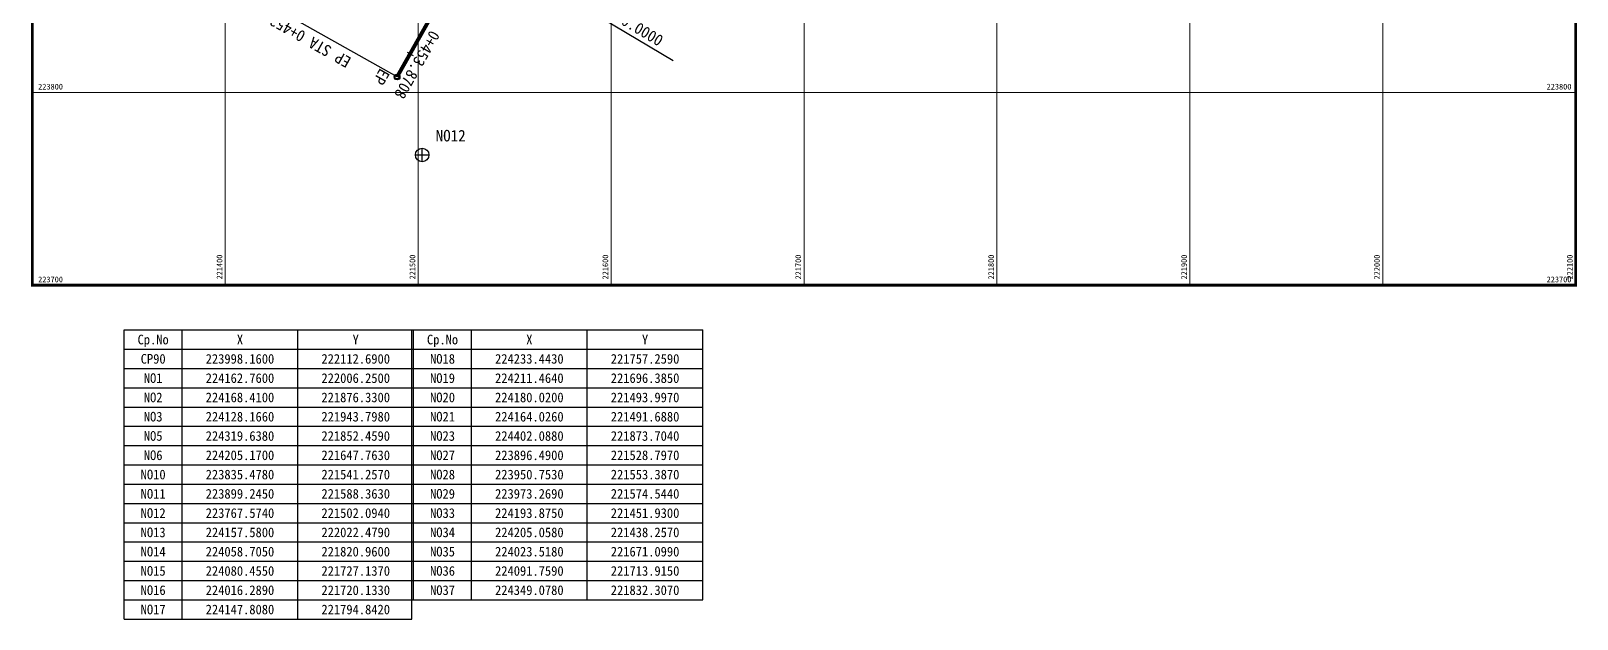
# Model space of a CAD drawing. Header units: metres. Extents: x 219215 to 220758, y 221330 to 222332.
# Drawn here: x 219215 to 220016, y 221330 to 221636 of the extents above; entities that cross this region are included whole.
import ezdxf
from ezdxf.enums import TextEntityAlignment as Align

# ---------------------------------------------------------------- set-up
doc = ezdxf.new("R2010")
doc.units = ezdxf.units.M
for name, color, linetype in [('CA-ALGN-CNTL', 2, 'Continuous'), ('CA-ALGN-IPLN', 1, 'Continuous'), ('CA-ALGN-IPSM', 2, 'Continuous'), ('CA-ALGN-STSM', 2, 'Continuous'), ('CA-ALGN-SUBL', 1, 'Continuous'), ('CA-ALGN-SUBT', 2, 'Continuous'), ('CA-ALGN-TEXT', 3, 'Continuous'), ('CV-GRID-LINE', 1, 'Continuous'), ('CV-GRID-TEXT', 4, 'Continuous'), ('CV-SURV-SYMB', 3, 'Continuous'), ('CV-SURV-TEXT', 3, 'Continuous'), ('CV-TABL-LIN1', 4, 'Continuous'), ('CV-TABL-LIN2', 1, 'Continuous'), ('CV-TABL-TEX1', 6, 'Continuous'), ('CV-TABL-TEX2', 3, 'Continuous'), ('CZ-LIN1', 7, 'Continuous')]:
    doc.layers.add(name, color=color, linetype=linetype)
doc.styles.add('GTXT', font='DotumChe.ttf')
doc.styles.add('Han_Romanstyle', font='DotumChe.ttf')

# ---------------------------------------------------------------- blocks, each defined once
blk = doc.blocks.new('CASTAMS')
blk.add_line((0, -1.5), (0, 1.5))
at = {"style": 'GTXT', "flags": 1}
for tag, p in [('XSEC_DAT', (0, -6.85)), ('STA_DST', (0, -3.62))]:
    blk.add_attdef(tag, text='', height=2.5, dxfattribs=at).set_placement(p, align=Align.MIDDLE)

msp = doc.modelspace()

# ---------------------------------------------------------------- linework, layer by layer
at = {"layer": 'CA-ALGN-CNTL', "const_width": 2}
msp.add_lwpolyline([(219422.93, 221643.92), (219404.71, 221611.63)], dxfattribs=at)
at = {"layer": 'CA-ALGN-IPLN'}
msp.add_lwpolyline([(219339.46, 222012.87), (219428.15, 221954.01), (219464.74, 221718), (219404.71, 221611.63)], dxfattribs=at)
at = {"layer": 'CA-ALGN-IPSM'}
msp.add_circle((219404.71, 221611.63), 1, dxfattribs=at)
at = {"layer": 'CA-ALGN-STSM'}
msp.add_circle((219404.71, 221611.63), 1.5, dxfattribs=at)
at = {"layer": 'CA-ALGN-SUBL'}
for p, q in [((219404.71, 221611.63), (219322.28, 221658.14)), ((219479.13, 221661.16), (219547.85, 221620.21))]:
    msp.add_line(p, q, dxfattribs=at)
at = {"layer": 'CV-GRID-LINE', "lineweight": 0}
for p, q in [((219215.69, 222203.63), (219215.69, 221503.63)), ((219315.69, 222203.63), (219315.69, 221503.63)), ((219415.69, 222203.63), (219415.69, 221503.63)), ((219515.69, 222203.63), (219515.69, 221503.63)), ((219615.69, 222203.63), (219615.69, 221503.63)), ((219715.69, 222203.63), (219715.69, 221503.63)), ((219815.69, 222203.63), (219815.69, 221503.63)), ((219915.69, 222203.63), (219915.69, 221503.63)), ((220015.69, 222203.63), (220015.69, 221503.63)), ((219215.69, 221603.63), (220015.69, 221603.63)), ((219215.69, 221503.63), (220015.69, 221503.63))]:
    msp.add_line(p, q, dxfattribs=at)
at = {"layer": 'CV-SURV-SYMB'}
for p, q in [((219417.78, 221567.7), (219417.78, 221574.7)), ((219414.28, 221571.2), (219421.28, 221571.2))]:
    msp.add_line(p, q, dxfattribs=at)
msp.add_circle((219417.78, 221571.2), 3.5, dxfattribs=at)
msp.add_point((219417.78, 221571.2), dxfattribs=at)
at = {"layer": 'CV-TABL-LIN1'}
for p, q in [((219263.31, 221330.43), (219263.31, 221480.43)), ((219263.31, 221480.43), (219413.31, 221480.43)), ((219293.31, 221330.43), (219293.31, 221480.43)), ((219412.39, 221330.43), (219412.39, 221480.43)), ((219413.31, 221340.43), (219413.31, 221480.43)), ((219413.31, 221480.43), (219563.31, 221480.43)), ((219443.31, 221340.43), (219443.31, 221480.43)), ((219563.31, 221340.43), (219563.31, 221480.43)), ((219263.31, 221470.43), (219413.31, 221470.43)), ((219413.31, 221470.43), (219563.31, 221470.43)), ((219413.31, 221340.43), (219563.31, 221340.43)), ((219263.31, 221330.43), (219412.39, 221330.43))]:
    msp.add_line(p, q, dxfattribs=at)
at = {"layer": 'CV-TABL-LIN2'}
for p, q in [((219353.31, 221330.43), (219353.31, 221480.43)), ((219503.31, 221340.43), (219503.31, 221480.43)), ((219263.31, 221460.43), (219413.31, 221460.43)), ((219413.31, 221460.43), (219563.31, 221460.43)), ((219263.31, 221450.43), (219413.31, 221450.43)), ((219413.31, 221450.43), (219563.31, 221450.43)), ((219413.31, 221450.43), (219563.31, 221450.43)), ((219263.31, 221440.43), (219413.31, 221440.43)), ((219413.31, 221440.43), (219563.31, 221440.43)), ((219263.31, 221430.43), (219413.31, 221430.43)), ((219413.31, 221430.43), (219563.31, 221430.43)), ((219263.31, 221420.43), (219413.31, 221420.43)), ((219413.31, 221420.43), (219563.31, 221420.43)), ((219263.31, 221410.43), (219413.31, 221410.43)), ((219413.31, 221410.43), (219563.31, 221410.43)), ((219263.31, 221400.43), (219413.31, 221400.43)), ((219413.31, 221400.43), (219563.31, 221400.43)), ((219263.31, 221390.43), (219413.31, 221390.43)), ((219413.31, 221390.43), (219563.31, 221390.43)), ((219263.31, 221380.43), (219413.31, 221380.43)), ((219413.31, 221380.43), (219563.31, 221380.43)), ((219263.31, 221370.43), (219413.31, 221370.43)), ((219413.31, 221370.43), (219563.31, 221370.43)), ((219263.31, 221360.43), (219413.31, 221360.43)), ((219413.31, 221360.43), (219563.31, 221360.43)), ((219263.31, 221350.43), (219413.31, 221350.43)), ((219413.31, 221350.43), (219563.31, 221350.43)), ((219263.31, 221340.43), (219413.31, 221340.43))]:
    msp.add_line(p, q, dxfattribs=at)
at = {"layer": 'CZ-LIN1', "const_width": 1.5}
msp.add_lwpolyline([(219215.69, 222203.63), (220015.69, 222203.63), (220015.69, 221503.63), (219215.69, 221503.63)], close=True, dxfattribs=at)

# ---------------------------------------------------------------- block references
at = {"layer": 'CA-ALGN-STSM', "xscale": 1.200000000003298, "yscale": 1.200000000011642, "zscale": 1.2, "rotation": 240.5658288856911}
msp.add_blockref('CASTAMS', (219411.53, 221623.71), dxfattribs=at)

# ---------------------------------------------------------------- texts
at = {"layer": 'CA-ALGN-SUBT', "style": 'Han_Romanstyle'}
for s, rotation, p in [('BP STA 0+000.0000', 329.20977, (219483.72, 221661.07)), ('EP STA 0+453.8708', 150.56583, (219381.47, 221621.3))]:
    msp.add_text(s, height=6, rotation=rotation, dxfattribs=at).set_placement(p)
at = {"layer": 'CA-ALGN-TEXT', "style": 'Han_Romanstyle'}
for s, p in [('0+453.8708', (219422.07, 221636.28)), ('EP ', (219396, 221616.54))]:
    msp.add_text(s, height=6, rotation=240.56583, dxfattribs=at).set_placement(p)
at = {"layer": 'CV-GRID-TEXT', "lineweight": 0, "style": 'Han_Romanstyle'}
for s, p in [('223800', (219218.69, 221605.13)), ('223800', (220000.66, 221605.13)), ('223700', (219218.69, 221505.13)), ('223700', (220000.66, 221505.13))]:
    msp.add_text(s, height=3, dxfattribs=at).set_placement(p)
for s, p in [('221400', (219314.19, 221506.63)), ('221500', (219414.19, 221506.63)), ('221600', (219514.19, 221506.63)), ('221700', (219614.19, 221506.63)), ('221800', (219714.19, 221506.63)), ('221900', (219814.19, 221506.63)), ('222000', (219914.19, 221506.63)), ('222100', (220014.19, 221506.63))]:
    msp.add_text(s, height=3, rotation=90, dxfattribs=at).set_placement(p)
at = {"layer": 'CV-SURV-TEXT', "style": 'Han_Romanstyle'}
msp.add_text('NO12', height=6, dxfattribs=at).set_placement((219424.78, 221578.2))
at = {"layer": 'CV-TABL-TEX1', "style": 'GTXT'}
for s, p in [('Cp.No', (219278.31, 221475.43)), ('X', (219323.31, 221475.43)), ('Y', (219383.31, 221475.43)), ('Cp.No', (219428.31, 221475.43)), ('X', (219473.31, 221475.43)), ('Y', (219533.31, 221475.43)), ('CP90', (219278.31, 221465.43)), ('NO18', (219428.31, 221465.43)), ('NO1', (219278.31, 221455.43)), ('NO19', (219428.31, 221455.43)), ('NO2', (219278.31, 221445.43)), ('NO20', (219428.31, 221445.43)), ('NO3', (219278.31, 221435.43)), ('NO21', (219428.31, 221435.43)), ('NO5', (219278.31, 221425.43)), ('NO23', (219428.31, 221425.43)), ('NO6', (219278.31, 221415.43)), ('NO27', (219428.31, 221415.43)), ('NO10', (219278.31, 221405.43)), ('NO28', (219428.31, 221405.43)), ('NO11', (219278.31, 221395.43)), ('NO29', (219428.31, 221395.43)), ('NO12', (219278.31, 221385.43)), ('NO33', (219428.31, 221385.43)), ('NO13', (219278.31, 221375.43)), ('NO34', (219428.31, 221375.43)), ('NO14', (219278.31, 221365.43)), ('NO35', (219428.31, 221365.43)), ('NO15', (219278.31, 221355.43)), ('NO36', (219428.31, 221355.43)), ('NO16', (219278.31, 221345.43)), ('NO37', (219428.31, 221345.43)), ('NO17', (219278.31, 221335.43))]:
    msp.add_text(s, height=5, dxfattribs=at).set_placement(p, align=Align.MIDDLE_CENTER)
at = {"layer": 'CV-TABL-TEX2', "style": 'GTXT'}
for s, p in [('223998.1600', (219323.31, 221465.43)), ('222112.6900', (219383.31, 221465.43)), ('224233.4430', (219473.31, 221465.43)), ('221757.2590', (219533.31, 221465.43)), ('224162.7600', (219323.31, 221455.43)), ('222006.2500', (219383.31, 221455.43)), ('224211.4640', (219473.31, 221455.43)), ('221696.3850', (219533.31, 221455.43)), ('224168.4100', (219323.31, 221445.43)), ('221876.3300', (219383.31, 221445.43)), ('224180.0200', (219473.31, 221445.43)), ('221493.9970', (219533.31, 221445.43)), ('224128.1660', (219323.31, 221435.43)), ('221943.7980', (219383.31, 221435.43)), ('224164.0260', (219473.31, 221435.43)), ('221491.6880', (219533.31, 221435.43)), ('224319.6380', (219323.31, 221425.43)), ('221852.4590', (219383.31, 221425.43)), ('224402.0880', (219473.31, 221425.43)), ('221873.7040', (219533.31, 221425.43)), ('224205.1700', (219323.31, 221415.43)), ('221647.7630', (219383.31, 221415.43)), ('223896.4900', (219473.31, 221415.43)), ('221528.7970', (219533.31, 221415.43)), ('223835.4780', (219323.31, 221405.43)), ('221541.2570', (219383.31, 221405.43)), ('223950.7530', (219473.31, 221405.43)), ('221553.3870', (219533.31, 221405.43)), ('223899.2450', (219323.31, 221395.43)), ('221588.3630', (219383.31, 221395.43)), ('223973.2690', (219473.31, 221395.43)), ('221574.5440', (219533.31, 221395.43)), ('223767.5740', (219323.31, 221385.43)), ('221502.0940', (219383.31, 221385.43)), ('224193.8750', (219473.31, 221385.43)), ('221451.9300', (219533.31, 221385.43)), ('224157.5800', (219323.31, 221375.43)), ('222022.4790', (219383.31, 221375.43)), ('224205.0580', (219473.31, 221375.43)), ('221438.2570', (219533.31, 221375.43)), ('224058.7050', (219323.31, 221365.43)), ('221820.9600', (219383.31, 221365.43)), ('224023.5180', (219473.31, 221365.43)), ('221671.0990', (219533.31, 221365.43)), ('224080.4550', (219323.31, 221355.43)), ('221727.1370', (219383.31, 221355.43)), ('224091.7590', (219473.31, 221355.43)), ('221713.9150', (219533.31, 221355.43)), ('224016.2890', (219323.31, 221345.43)), ('221720.1330', (219383.31, 221345.43)), ('224349.0780', (219473.31, 221345.43)), ('221832.3070', (219533.31, 221345.43)), ('224147.8080', (219323.31, 221335.43)), ('221794.8420', (219383.31, 221335.43))]:
    msp.add_text(s, height=5, dxfattribs=at).set_placement(p, align=Align.MIDDLE_CENTER)

doc.saveas('drawing.dxf')
